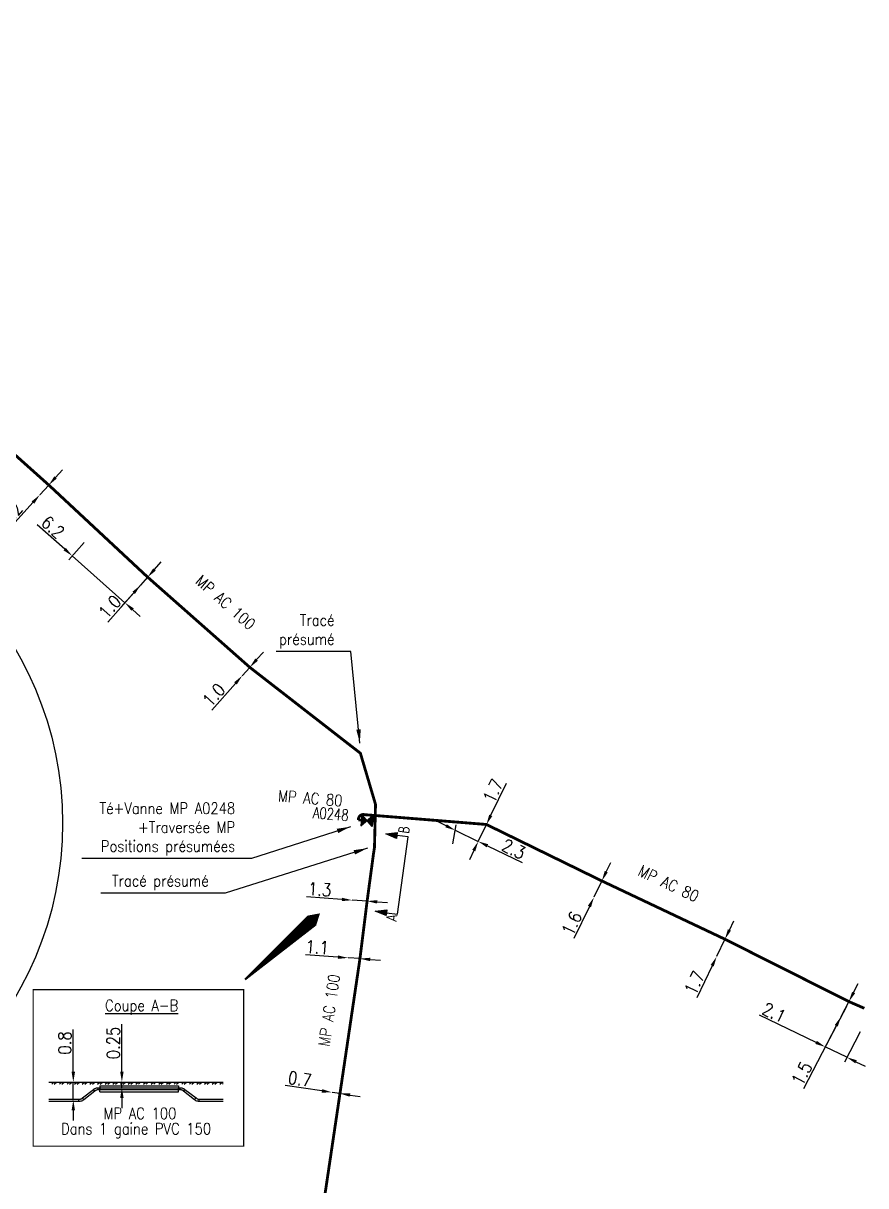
# Model space of a CAD drawing. Header units: millimetres. Extents: x 184000 to 185000, y 128000 to 129000.
# Drawn here: x 184925.9 to 185000.1, y 128421 to 128523.3 of the extents above; entities that cross this region are included whole.
import ezdxf
from ezdxf.enums import TextEntityAlignment as Align

# ---------------------------------------------------------------- set-up
doc = ezdxf.new("R2010")
doc.units = ezdxf.units.MM
doc.header["$PDMODE"] = 34
doc.layers.get('0').update_dxf_attribs({"linetype": 'CONTINUOUS'})
doc.layers.get('DEFPOINTS').update_dxf_attribs({"linetype": 'CONTINUOUS'})
for name, color, linetype in [('G_120', 4, 'CONTINUOUS'), ('G_300', 7, 'CONTINUOUS'), ('G_900', 7, 'CONTINUOUS')]:
    doc.layers.add(name, color=color, linetype=linetype)
doc.styles.add('indication', font='isocp.shx', dxfattribs={"width": 0.85})
doc.styles.get("Standard").update_dxf_attribs({"font": 'romans.shx', "width": 0.85})
doc.linetypes.add('G_typB_AP', pattern='A,5,-0.3,["o",Standard,S=1.5,R=0,X=0,Y=-0.5],-1.65', length=6.95)
doc.dimstyles.get("Standard").update_dxf_attribs({"dimtxt": 1.5, "dimasz": 1.2, "dimexe": 0.625, "dimexo": 0.625, "dimgap": 0.25, "dimtad": 1, "dimdec": 1, "dimzin": 0, "dimdsep": 46, "dimtxsty": 'Standard', "dimcen": -0.5, "dimadec": 0, "dimazin": 0, "dimtfac": 1, "dimtdec": 1, "dimtmove": 0, "dimatfit": 3, "dimfxl": 0, "dimtolj": 1, "dimtzin": 0, "dimarcsym": 0})

# ---------------------------------------------------------------- blocks, each defined once
blk = doc.blocks.new('G_300_04')
at = {"linetype": 'Continuous'}
h = blk.add_hatch(color=0, dxfattribs=at)
h.paths.add_polyline_path([(-0.5, 0.5), (-0.5, -0.5), (0, 0)])
h.paths.add_polyline_path([(0.5, 0.5), (0, 0), (0.5, -0.5)])
at = {"color": 0, "linetype": 'Continuous', "flags": 128}
blk.add_lwpolyline([(-0.5, -0.5), (0.5, 0.5), (0.5, -0.5), (-0.5, 0.5)], close=True, dxfattribs=at)
at = {"color": 0, "linetype": 'Continuous', "width": 0.75}
blk.add_attdef('NUM', text='', height=1, dxfattribs=at).set_placement((0, 1.78), align=Align.MIDDLE_CENTER)
at = {"color": 0, "linetype": 'Continuous', "width": 0.75, "flags": 3}
for tag, p in [('DEF_LEG', (0, -5)), ('DEF_COUP', (0, -7.5)), ('DEF_TYPE', (0, -10))]:
    blk.add_attdef(tag, text='', height=1.2, dxfattribs=at).set_placement(p, align=Align.MIDDLE)
blk = doc.blocks.new('*D562')
at = {"layer": 'DEFPOINTS', "color": 0, "linetype": 'Continuous', "transparency": 16777216}
for p in [(184931.6, 128477.97), (184930.23, 128476.43), (184936.87, 128474.56)]:
    blk.add_point(p, dxfattribs=at)
at = {"layer": 'G_120', "color": 0, "linetype": 'Continuous', "lineweight": -2, "transparency": 16777216}
for p, q in [((184929.56, 128477.03), (184927.15, 128479.18)), ((184931.29, 128477.62), (184929.92, 128476.08)), ((184934.87, 128472.31), (184930.23, 128476.43)), ((184936.56, 128474.21), (184934.55, 128471.96)), ((184935.54, 128471.71), (184936.21, 128471.11))]:
    blk.add_line(p, q, dxfattribs=at)
at = {"layer": 'G_120', "color": 0, "linetype": 'Continuous', "transparency": 16777216}
for points in [[(184929.66, 128477.14), (184929.46, 128476.92), (184930.23, 128476.43)], [(184935.64, 128471.82), (184935.44, 128471.6), (184934.87, 128472.31)]]:
    blk.add_solid(points, dxfattribs=at)
at = {"layer": 'G_120', "color": 0, "linetype": 'Continuous', "transparency": 16777216, "insert": (184928.52, 128478.96), "char_height": 1.125, "attachment_point": 5, "rotation": 318.3499}
blk.add_mtext('\\A1;6.2', dxfattribs=at)
blk = doc.blocks.new('*D563')
at = {"layer": 'DEFPOINTS', "color": 0, "linetype": 'Continuous', "transparency": 16777216}
for p in [(184936.87, 128474.56), (184936.24, 128473.85), (184936.24, 128473.85)]:
    blk.add_point(p, dxfattribs=at)
at = {"layer": 'G_120', "color": 0, "linetype": 'Continuous', "lineweight": -2, "transparency": 16777216}
for p, q in [((184937.47, 128475.23), (184938.06, 128475.9)), ((184936.87, 128474.56), (184936.24, 128473.85)), ((184935.64, 128473.18), (184933.36, 128470.61))]:
    blk.add_line(p, q, dxfattribs=at)
at = {"layer": 'G_120', "color": 0, "linetype": 'Continuous', "transparency": 16777216}
for points in [[(184937.35, 128475.33), (184937.58, 128475.13), (184936.87, 128474.56)], [(184935.53, 128473.28), (184935.75, 128473.08), (184936.24, 128473.85)]]:
    blk.add_solid(points, dxfattribs=at)
at = {"layer": 'G_120', "color": 0, "linetype": 'Continuous', "transparency": 16777216, "insert": (184933.54, 128471.95), "char_height": 1.125, "attachment_point": 5, "rotation": 48.3499}
blk.add_mtext('\\A1;1.0', dxfattribs=at)
blk = doc.blocks.new('*D564')
at = {"layer": 'DEFPOINTS', "color": 0, "linetype": 'Continuous', "transparency": 16777216}
for p in [(184945.87, 128466.62), (184945.2, 128465.88), (184945.2, 128465.88)]:
    blk.add_point(p, dxfattribs=at)
at = {"layer": 'G_120', "color": 0, "linetype": 'Continuous', "lineweight": -2, "transparency": 16777216}
for p, q in [((184946.47, 128467.3), (184947.07, 128467.97)), ((184945.87, 128466.62), (184945.2, 128465.88)), ((184944.61, 128465.21), (184942.52, 128462.86))]:
    blk.add_line(p, q, dxfattribs=at)
at = {"layer": 'G_120', "color": 0, "linetype": 'Continuous', "transparency": 16777216}
for points in [[(184946.35, 128467.4), (184946.58, 128467.2), (184945.87, 128466.62)], [(184944.49, 128465.31), (184944.72, 128465.11), (184945.2, 128465.88)]]:
    blk.add_solid(points, dxfattribs=at)
at = {"layer": 'G_120', "color": 0, "linetype": 'Continuous', "transparency": 16777216, "insert": (184942.7, 128464.19), "char_height": 1.125, "attachment_point": 5, "rotation": 48.3301}
blk.add_mtext('\\A1;1.0', dxfattribs=at)
blk = doc.blocks.new('*D607')
at = {"layer": 'DEFPOINTS', "color": 0, "linetype": 'Continuous', "transparency": 16777216}
for p in [(184928.16, 128482.67), (184927.37, 128481.8), (184927.37, 128481.8)]:
    blk.add_point(p, dxfattribs=at)
at = {"layer": 'G_120', "color": 0, "linetype": 'Continuous', "lineweight": -2, "transparency": 16777216}
for p, q in [((184928.76, 128483.34), (184929.37, 128484.01)), ((184928.16, 128482.67), (184927.37, 128481.8)), ((184926.76, 128481.13), (184924.66, 128478.8))]:
    blk.add_line(p, q, dxfattribs=at)
at = {"layer": 'G_120', "color": 0, "linetype": 'Continuous', "transparency": 16777216}
for points in [[(184928.65, 128483.44), (184928.87, 128483.24), (184928.16, 128482.67)], [(184926.65, 128481.23), (184926.88, 128481.03), (184927.37, 128481.8)]]:
    blk.add_solid(points, dxfattribs=at)
at = {"layer": 'G_120', "color": 0, "linetype": 'Continuous', "transparency": 16777216, "insert": (184924.85, 128480.13), "char_height": 1.125, "attachment_point": 5, "rotation": 47.8721}
blk.add_mtext('\\A1;1.2', dxfattribs=at)
blk = doc.blocks.new('*D632')
at = {"layer": 'DEFPOINTS', "color": 0, "linetype": 'Continuous', "transparency": 16777216}
for p in [(184966.71, 128452.79), (184965.99, 128451.3), (184965.99, 128451.3)]:
    blk.add_point(p, dxfattribs=at)
at = {"layer": 'G_120', "color": 0, "linetype": 'Continuous', "lineweight": -2, "transparency": 16777216}
for p, q in [((184967.1, 128453.6), (184968.47, 128456.43)), ((184965.99, 128451.3), (184966.71, 128452.79)), ((184965.6, 128450.49), (184965.21, 128449.68))]:
    blk.add_line(p, q, dxfattribs=at)
at = {"layer": 'G_120', "color": 0, "linetype": 'Continuous', "transparency": 16777216}
for points in [[(184966.96, 128453.66), (184967.23, 128453.53), (184966.71, 128452.79)], [(184965.46, 128450.56), (184965.73, 128450.43), (184965.99, 128451.3)]]:
    blk.add_solid(points, dxfattribs=at)
at = {"layer": 'G_120', "color": 0, "linetype": 'Continuous', "transparency": 16777216, "insert": (184967.3, 128455.75), "char_height": 1.125, "attachment_point": 5, "rotation": 64.2138}
blk.add_mtext('\\A1;1.7', dxfattribs=at)
blk = doc.blocks.new('*D649')
at = {"layer": 'DEFPOINTS', "color": 0, "linetype": 'Continuous', "transparency": 16777216}
for p in [(184963.96, 128452.28), (184963.65, 128450.62), (184965.99, 128451.3)]:
    blk.add_point(p, dxfattribs=at)
at = {"layer": 'G_120', "color": 0, "linetype": 'Continuous', "lineweight": -2, "transparency": 16777216}
for p, q in [((184963.15, 128452.67), (184962.34, 128453.07)), ((184963.74, 128451.1), (184964.05, 128452.76)), ((184963.96, 128452.28), (184965.99, 128451.3)), ((184966.8, 128450.91), (184969.85, 128449.44))]:
    blk.add_line(p, q, dxfattribs=at)
at = {"layer": 'G_120', "color": 0, "linetype": 'Continuous', "transparency": 16777216}
for points in [[(184963.22, 128452.81), (184963.09, 128452.54), (184963.96, 128452.28)], [(184966.87, 128451.05), (184966.73, 128450.78), (184965.99, 128451.3)]]:
    blk.add_solid(points, dxfattribs=at)
at = {"layer": 'G_120', "color": 0, "linetype": 'Continuous', "transparency": 16777216, "insert": (184969.11, 128450.63), "char_height": 1.125, "attachment_point": 5, "rotation": 334.2138}
blk.add_mtext('\\A1;2.3', dxfattribs=at)
blk = doc.blocks.new('*D653')
at = {"layer": 'DEFPOINTS', "color": 0, "linetype": 'Continuous', "transparency": 16777216}
for p in [(184954.88, 128446.13), (184954.88, 128446.13), (184956.2, 128446.04)]:
    blk.add_point(p, dxfattribs=at)
at = {"layer": 'G_120', "color": 0, "linetype": 'Continuous', "lineweight": -2, "transparency": 16777216}
for p, q in [((184953.98, 128446.19), (184950.85, 128446.41)), ((184956.2, 128446.04), (184954.88, 128446.13)), ((184957.09, 128445.98), (184957.99, 128445.91))]:
    blk.add_line(p, q, dxfattribs=at)
at = {"layer": 'G_120', "color": 0, "linetype": 'Continuous', "transparency": 16777216}
for points in [[(184953.99, 128446.34), (184953.97, 128446.04), (184954.88, 128446.13)], [(184957.1, 128446.13), (184957.08, 128445.83), (184956.2, 128446.04)]]:
    blk.add_solid(points, dxfattribs=at)
at = {"layer": 'G_120', "color": 0, "linetype": 'Continuous', "transparency": 16777216, "insert": (184952.02, 128447.08), "char_height": 1.125, "attachment_point": 5, "rotation": 356.0391}
blk.add_mtext('\\A1;1.3', dxfattribs=at)
blk = doc.blocks.new('*D654')
at = {"layer": 'DEFPOINTS', "color": 0, "linetype": 'Continuous', "transparency": 16777216}
for p in [(184954.53, 128441.05), (184954.53, 128441.05), (184955.57, 128440.98)]:
    blk.add_point(p, dxfattribs=at)
at = {"layer": 'G_120', "color": 0, "linetype": 'Continuous', "lineweight": -2, "transparency": 16777216}
for p, q in [((184953.63, 128441.11), (184950.77, 128441.31)), ((184955.57, 128440.98), (184954.53, 128441.05)), ((184956.47, 128440.91), (184957.37, 128440.85))]:
    blk.add_line(p, q, dxfattribs=at)
at = {"layer": 'G_120', "color": 0, "linetype": 'Continuous', "transparency": 16777216}
for points in [[(184953.64, 128441.26), (184953.62, 128440.96), (184954.53, 128441.05)], [(184956.48, 128441.06), (184956.46, 128440.76), (184955.57, 128440.98)]]:
    blk.add_solid(points, dxfattribs=at)
at = {"layer": 'G_120', "color": 0, "linetype": 'Continuous', "transparency": 16777216, "insert": (184951.8, 128441.99), "char_height": 1.125, "attachment_point": 5, "rotation": 356.0391}
blk.add_mtext('\\A1;1.1', dxfattribs=at)
blk = doc.blocks.new('*D660')
at = {"layer": 'DEFPOINTS', "color": 0, "linetype": 'Continuous', "transparency": 16777216}
for p in [(184953.11, 128429.21), (184953.11, 128429.21), (184953.81, 128429.11)]:
    blk.add_point(p, dxfattribs=at)
at = {"layer": 'G_120', "color": 0, "linetype": 'Continuous', "lineweight": -2, "transparency": 16777216}
for p, q in [((184952.22, 128429.34), (184948.98, 128429.82)), ((184953.81, 128429.11), (184953.11, 128429.21)), ((184954.7, 128428.97), (184955.59, 128428.84))]:
    blk.add_line(p, q, dxfattribs=at)
at = {"layer": 'G_120', "color": 0, "linetype": 'Continuous', "transparency": 16777216}
for points in [[(184952.25, 128429.49), (184952.2, 128429.19), (184953.11, 128429.21)], [(184954.72, 128429.12), (184954.67, 128428.83), (184953.81, 128429.11)]]:
    blk.add_solid(points, dxfattribs=at)
at = {"layer": 'G_120', "color": 0, "linetype": 'Continuous', "transparency": 16777216, "insert": (184950.27, 128430.39), "char_height": 1.125, "attachment_point": 5, "rotation": 351.5404}
blk.add_mtext('\\A1;0.7', dxfattribs=at)
blk = doc.blocks.new('*D663')
at = {"layer": 'DEFPOINTS', "color": 0, "linetype": 'Continuous', "transparency": 16777216}
for p in [(184976.88, 128447.82), (184976.18, 128446.38), (184976.18, 128446.38)]:
    blk.add_point(p, dxfattribs=at)
at = {"layer": 'G_120', "color": 0, "linetype": 'Continuous', "lineweight": -2, "transparency": 16777216}
for p, q in [((184977.27, 128448.63), (184977.66, 128449.44)), ((184976.88, 128447.82), (184976.18, 128446.38)), ((184975.79, 128445.57), (184974.42, 128442.74))]:
    blk.add_line(p, q, dxfattribs=at)
at = {"layer": 'G_120', "color": 0, "linetype": 'Continuous', "transparency": 16777216}
for points in [[(184977.13, 128448.7), (184977.4, 128448.57), (184976.88, 128447.82)], [(184975.65, 128445.64), (184975.92, 128445.5), (184976.18, 128446.38)]]:
    blk.add_solid(points, dxfattribs=at)
at = {"layer": 'G_120', "color": 0, "linetype": 'Continuous', "transparency": 16777216, "insert": (184974.23, 128444.08), "char_height": 1.125, "attachment_point": 5, "rotation": 64.214}
blk.add_mtext('\\A1;1.6', dxfattribs=at)
blk = doc.blocks.new('*D664')
at = {"layer": 'DEFPOINTS', "color": 0, "linetype": 'Continuous', "transparency": 16777216}
for p in [(184998.64, 128437.2), (184999.83, 128434.95), (184998.45, 128432.3)]:
    blk.add_point(p, dxfattribs=at)
at = {"layer": 'G_120', "color": 0, "linetype": 'Continuous', "lineweight": -2, "transparency": 16777216}
for p, q in [((184998.42, 128436.78), (184996.35, 128432.8)), ((184995.75, 128433.61), (184990.77, 128436.01)), ((184999.62, 128434.54), (184998.24, 128431.88)), ((184998.45, 128432.3), (184996.56, 128433.21)), ((184999.26, 128431.91), (185000.07, 128431.52))]:
    blk.add_line(p, q, dxfattribs=at)
at = {"layer": 'G_120', "color": 0, "linetype": 'Continuous', "transparency": 16777216}
for points in [[(184995.82, 128433.74), (184995.69, 128433.47), (184996.56, 128433.21)], [(184999.33, 128432.04), (184999.2, 128431.77), (184998.45, 128432.3)]]:
    blk.add_solid(points, dxfattribs=at)
at = {"layer": 'G_120', "color": 0, "linetype": 'Continuous', "transparency": 16777216, "insert": (184992.05, 128436.23), "char_height": 1.125, "attachment_point": 5, "rotation": 334.214}
blk.add_mtext('\\A1;2.1', dxfattribs=at)
blk = doc.blocks.new('*D665')
at = {"layer": 'DEFPOINTS', "color": 0, "linetype": 'Continuous', "transparency": 16777216}
for p in [(184998.64, 128437.2), (184997.94, 128435.87), (184997.94, 128435.87)]:
    blk.add_point(p, dxfattribs=at)
at = {"layer": 'G_120', "color": 0, "linetype": 'Continuous', "lineweight": -2, "transparency": 16777216}
for p, q in [((184999.05, 128437.99), (184999.47, 128438.79)), ((184998.64, 128437.2), (184997.94, 128435.87)), ((184997.53, 128435.07), (184994.64, 128429.53))]:
    blk.add_line(p, q, dxfattribs=at)
at = {"layer": 'G_120', "color": 0, "linetype": 'Continuous', "transparency": 16777216}
for points in [[(184998.92, 128438.06), (184999.19, 128437.93), (184998.64, 128437.2)], [(184997.39, 128435.14), (184997.66, 128435), (184997.94, 128435.87)]]:
    blk.add_solid(points, dxfattribs=at)
at = {"layer": 'G_120', "color": 0, "linetype": 'Continuous', "transparency": 16777216, "insert": (184994.49, 128430.87), "char_height": 1.125, "attachment_point": 5, "rotation": 62.48}
blk.add_mtext('\\A1;1.5', dxfattribs=at)
blk = doc.blocks.new('*D666')
at = {"layer": 'DEFPOINTS', "color": 0, "linetype": 'Continuous', "transparency": 16777216}
for p in [(184987.72, 128442.69), (184986.99, 128441.16), (184986.99, 128441.16)]:
    blk.add_point(p, dxfattribs=at)
at = {"layer": 'G_120', "color": 0, "linetype": 'Continuous', "lineweight": -2, "transparency": 16777216}
for p, q in [((184988.12, 128443.5), (184988.51, 128444.31)), ((184987.72, 128442.69), (184986.99, 128441.16)), ((184986.59, 128440.35), (184985.23, 128437.52))]:
    blk.add_line(p, q, dxfattribs=at)
at = {"layer": 'G_120', "color": 0, "linetype": 'Continuous', "transparency": 16777216}
for points in [[(184987.98, 128443.57), (184988.25, 128443.44), (184987.72, 128442.69)], [(184986.46, 128440.42), (184986.73, 128440.28), (184986.99, 128441.16)]]:
    blk.add_solid(points, dxfattribs=at)
at = {"layer": 'G_120', "color": 0, "linetype": 'Continuous', "transparency": 16777216, "insert": (184985.04, 128438.86), "char_height": 1.125, "attachment_point": 5, "rotation": 64.214}
blk.add_mtext('\\A1;1.7', dxfattribs=at)
blk = doc.blocks.new('*D667')
at = {"layer": 'DEFPOINTS', "color": 0, "linetype": 'Continuous', "transparency": 16777216}
for p in [(184930.32, 128430.12), (184930.32, 128430.12), (184930.32, 128428.52)]:
    blk.add_point(p, dxfattribs=at)
at = {"layer": 'G_900', "color": 0, "linetype": 'Continuous', "lineweight": -2, "transparency": 16777216}
for p, q in [((184930.32, 128431.02), (184930.32, 128434.75)), ((184930.32, 128428.52), (184930.32, 128430.12)), ((184930.32, 128427.62), (184930.32, 128426.72))]:
    blk.add_line(p, q, dxfattribs=at)
at = {"layer": 'G_900', "color": 0, "linetype": 'Continuous', "transparency": 16777216}
for points in [[(184930.17, 128431.02), (184930.47, 128431.02), (184930.32, 128430.12)], [(184930.17, 128427.62), (184930.47, 128427.62), (184930.32, 128428.52)]]:
    blk.add_solid(points, dxfattribs=at)
at = {"layer": 'G_900', "color": 0, "linetype": 'Continuous', "transparency": 16777216, "insert": (184929.57, 128433.56), "char_height": 1.125, "attachment_point": 5, "rotation": 90}
blk.add_mtext('\\A1;0.8', dxfattribs=at)
blk = doc.blocks.new('*D668')
at = {"layer": 'DEFPOINTS', "color": 0, "linetype": 'Continuous', "transparency": 16777216}
for p in [(184934.6, 128430.12), (184934.6, 128430.12), (184934.6, 128429.62)]:
    blk.add_point(p, dxfattribs=at)
at = {"layer": 'G_900', "color": 0, "linetype": 'Continuous', "lineweight": -2, "transparency": 16777216}
for p, q in [((184934.6, 128431.02), (184934.6, 128435.21)), ((184934.6, 128429.62), (184934.6, 128430.12)), ((184934.6, 128428.72), (184934.6, 128427.82))]:
    blk.add_line(p, q, dxfattribs=at)
at = {"layer": 'G_900', "color": 0, "linetype": 'Continuous', "transparency": 16777216}
for points in [[(184934.45, 128431.02), (184934.75, 128431.02), (184934.6, 128430.12)], [(184934.45, 128428.72), (184934.75, 128428.72), (184934.6, 128429.62)]]:
    blk.add_solid(points, dxfattribs=at)
at = {"layer": 'G_900', "color": 0, "linetype": 'Continuous', "transparency": 16777216, "insert": (184933.85, 128433.56), "char_height": 1.125, "attachment_point": 5, "rotation": 90}
blk.add_mtext('\\A1;0.25', dxfattribs=at)

msp = doc.modelspace()

# ---------------------------------------------------------------- hatches: boundary and pattern name
at = {"layer": 'G_900', "ltscale": 0.5}
h = msp.add_hatch(color=256, dxfattribs=at)
h.dxf.hatch_style = 1
h.paths.add_polyline_path([(184958.8, 128451.57), (184958.86, 128452.07), (184957.84, 128451.96)])
h = msp.add_hatch(color=256, dxfattribs=at)
h.dxf.hatch_style = 1
h.paths.add_polyline_path([(184957.87, 128444.77), (184957.93, 128445.27), (184956.91, 128445.16)])
h = msp.add_hatch(dxfattribs=at)
h.set_pattern_fill('ANSI32', color=256, scale=0.05)
h.set_pattern_definition([(45, (650.36513, 137.47696), (-0.3367596045, 0.3367596045), []), (45, (650.58963, 137.47696), (-0.3367596045, 0.3367596045), [])])
h.paths.add_polyline_path([(184943.52, 128430.12), (184928.15, 128430.12), (184928.15, 128429.92), (184943.52, 128429.92)])

# ---------------------------------------------------------------- linework, layer by layer
at = {"layer": 'G_120', "linetype": 'G_typB_AP', "ltscale": 0.5, "const_width": 0.25, "flags": 128}
for points in [[(184927.33, 128317.64), (184927.52, 128317.61, -0.281967), (184927.94, 128317.77), (184927.94, 128317.77), (184929.22, 128317.58), (184938.13, 128316.29), (184939.05, 128316.38), (184941.01, 128317.47), (184941.05, 128317.77), (184942.2, 128329.73), (184943.68, 128341.64), (184943.68, 128341.64), (184945.07, 128353.56), (184945.07, 128353.56), (184946.47, 128365.82), (184947.83, 128378.3), (184948.18, 128384.91), (184948.48, 128390.41), (184949.52, 128399.72), (184949.79, 128401.59), (184949.98, 128402.87), (184950.25, 128404.65), (184950.34, 128405.14), (184950.44, 128405.63), (184950.81, 128408.11), (184952.04, 128417.22), (184952.04, 128417.22), (184953.81, 128429.11), (184953.81, 128429.11), (184955.57, 128440.98), (184955.57, 128440.98), (184956.2, 128446.04), (184956.2, 128446.04), (184956.76, 128450.19), (184956.85, 128450.78), (184956.85, 128450.78), (184956.94, 128454.56), (184956.94, 128454.56), (184955.61, 128459.06), (184955.61, 128459.06), (184945.87, 128466.62), (184945.87, 128466.62), (184936.87, 128474.56), (184928.16, 128482.67), (184928.16, 128482.67), (184919.21, 128490.67), (184910.32, 128498.73), (184910.32, 128498.73), (184901.24, 128506.68), (184892.35, 128514.77), (184890.19, 128516.78), (184889.34, 128517.58), (184889.15, 128517.85), (184888, 128518.92), (184888, 128518.92), (184888, 128518.92), (184883.43, 128523.19)], [(184955.7, 128453.18), (184955.43, 128453.2, -0.518636), (184956, 128453.65), (184956.91, 128453.58), (184966.71, 128452.79), (184976.88, 128447.82), (184987.72, 128442.69), (184998.64, 128437.2), (185000, 128436.61)]]:
    msp.add_lwpolyline(points, format="xyb", dxfattribs=at)
msp.add_lwpolyline([(184956.7, 128453.1), (184956.9, 128453.08)], dxfattribs=at)
at = {"layer": 'G_900', "color": 7, "linetype": 'CONTINUOUS'}
for p, q in [((184932.65, 128429.78), (184932.65, 128429.52)), ((184932.65, 128429.78), (184939.6, 128429.78)), ((184932.65, 128429.25), (184932.65, 128429.52)), ((184932.65, 128429.25), (184939.6, 128429.25)), ((184939.6, 128429.78), (184939.6, 128429.52)), ((184939.6, 128429.25), (184939.6, 128429.52))]:
    msp.add_line(p, q, dxfattribs=at)
at = {"layer": 'G_900', "ltscale": 0.5, "flags": 128}
for points in [[(184958.86, 128452.07), (184958.8, 128451.57), (184957.84, 128451.96)], [(184957.93, 128445.27), (184957.87, 128444.77), (184956.91, 128445.16)]]:
    msp.add_lwpolyline(points, close=True, dxfattribs=at)
for points in [[(184957.9, 128445.02), (184958.89, 128444.89), (184958.89, 128444.89), (184959.82, 128451.69), (184958.83, 128451.82)], [(184928.15, 128430.12), (184943.52, 128430.12)]]:
    msp.add_lwpolyline(points, dxfattribs=at)
at = {"layer": 'G_900', "color": 254, "linetype": 'Continuous'}
msp.add_lwpolyline([(184945.44, 128439.14, 0.176, 1.06, 0), (184950.73, 128443.8, 2.12, 0, 0), (184952.05, 128444.97, 2.12, 0, 0)], format="xyseb", dxfattribs=at)
at = {"layer": 'G_900', "const_width": 0.1}
msp.add_lwpolyline([(184926.79, 128438.25), (184945.33, 128438.25), (184945.33, 128424.47), (184926.79, 128424.47)], close=True, dxfattribs=at)
at = {"layer": 'G_900', "flags": 128}
for points in [[(184928.15, 128428.62), (184930.32, 128428.62), (184930.82, 128428.62), (184930.94, 128428.62, 0.165408), (184931.03, 128428.65), (184931.12, 128428.72), (184932.1, 128429.47), (184932.15, 128429.51, -0.165408), (184932.46, 128429.62), (184932.52, 128429.62), (184933.02, 128429.62), (184934.6, 128429.62), (184939.72, 128429.62), (184939.79, 128429.62, -0.165408), (184940.09, 128429.51), (184940.14, 128429.47), (184941.13, 128428.72), (184941.22, 128428.65, 0.165408), (184941.31, 128428.62), (184941.42, 128428.62), (184943.52, 128428.62)], [(184943.52, 128428.42), (184941.42, 128428.42), (184941.36, 128428.42, -0.165408), (184941.05, 128428.52), (184941, 128428.56), (184940.02, 128429.31), (184939.93, 128429.39, 0.165408), (184939.84, 128429.42), (184939.72, 128429.42), (184934.6, 128429.42), (184933.02, 128429.42), (184932.52, 128429.42), (184932.41, 128429.42, 0.165408), (184932.32, 128429.39), (184932.23, 128429.31), (184931.24, 128428.56), (184931.19, 128428.52, -0.165408), (184930.89, 128428.42), (184930.82, 128428.42), (184930.32, 128428.42), (184928.15, 128428.42)]]:
    msp.add_lwpolyline(points, format="xyb", dxfattribs=at)
for points in [[(184932.23, 128429.31), (184932.1, 128429.47)], [(184932.52, 128429.42), (184932.52, 128429.62)], [(184939.72, 128429.42), (184939.72, 128429.62)], [(184940.02, 128429.31), (184940.14, 128429.47)], [(184930.82, 128428.42), (184930.82, 128428.62)], [(184931.24, 128428.56), (184931.12, 128428.72)], [(184941, 128428.56), (184941.13, 128428.72)], [(184941.42, 128428.42), (184941.42, 128428.62)]]:
    msp.add_lwpolyline(points, dxfattribs=at)
at = {"layer": 'G_900'}
msp.add_circle((184899.05, 128452.91), 30.32, dxfattribs=at)

# ---------------------------------------------------------------- block references
at = {"layer": 'G_300'}
ref = msp.add_blockref('G_300_04', (184956.2, 128453.14), dxfattribs=dict(at, rotation=355.3862215645091))
ref.add_attrib('NUM', 'A0248', dxfattribs={"layer": '0', "color": 0, "linetype": 'Continuous', "height": 1, "rotation": 355.3862, "width": 0.75}).set_placement((184953, 128453.72), align=Align.MIDDLE_CENTER)

# ---------------------------------------------------------------- texts
at = {"layer": 'G_120', "linetype": 'Continuous', "width": 0.85}
for s, rotation, p in [('MP AC 100', 318.6009, (184943.73, 128472.34)), ('MP AC 80', 355.3862, (184951.2, 128455.1)), ('MP AC 80', 334.6915, (184982.76, 128447.59)), ('MP AC 100', 81.5241, (184952.85, 128436.43))]:
    msp.add_text(s, height=1, rotation=rotation, dxfattribs=at).set_placement(p, align=Align.MIDDLE)
at = {"layer": 'G_120', "linetype": 'Continuous', "char_height": 1, "attachment_point": 6}
for s, insert in [('Tracé\\Pprésumé', (184953.33, 128469.78)), ('Tracé présumé', (184942.25, 128447.67))]:
    msp.add_mtext(s, dxfattribs=dict(at, insert=insert))
at = {"layer": 'G_300', "linetype": 'Continuous', "insert": (184944.58, 128452.38), "char_height": 1, "attachment_point": 6}
msp.add_mtext('Té+Vanne MP A0248\\P+Traversée MP\\PPositions présumées', dxfattribs=at)
at = {"layer": 'G_900', "linetype": 'Continuous', "width": 0.85}
for s, p in [('MP AC 100', (184936.19, 128427.36)), ('Dans 1 gaine PVC 150', (184935.85, 128425.87))]:
    msp.add_text(s, height=1, dxfattribs=at).set_placement(p, align=Align.MIDDLE)
at = {"layer": 'G_900', "char_height": 1, "width": 1.6265, "attachment_point": 1, "rotation": 82.2071, "style": 'indication'}
for s, insert in [('B', (184958.91, 128452.08)), ('A', (184957.81, 128444.3))]:
    msp.add_mtext(s, dxfattribs=dict(at, insert=insert))
at = {"layer": 'G_900', "ltscale": 0.5, "insert": (184933.12, 128437.36), "char_height": 1, "attachment_point": 1}
msp.add_mtext_dynamic_manual_height_columns('{\\LCoupe A-B}', width=10.9942, gutter_width=5, heights=[0], dxfattribs=at)

# ---------------------------------------------------------------- dimensions: what is measured, and where the dimension line sits
at = {"layer": 'G_120', "linetype": 'Continuous'}
for base, p1, p2, angle, override, picture, middle in [((184927.37, 128481.8), (184928.16, 128482.67), (184927.37, 128481.8), 47.8721, {"dimscale": 0.75, "dimlfac": 1, "dimlunit": 2, "dimatfit": 0}, '*D607', (184925.41, 128479.63)), ((184930.23, 128476.43), (184936.87, 128474.56), (184931.6, 128477.97), 318.3499, {"dimscale": 0.75, "dimatfit": 0}, '*D562', (184928.02, 128478.4)), ((184936.24, 128473.85), (184936.87, 128474.56), (184936.24, 128473.85), 48.3499, {"dimscale": 0.75, "dimatfit": 0}, '*D563', (184934.1, 128471.45)), ((184945.2, 128465.88), (184945.87, 128466.62), (184945.2, 128465.88), 48.3301, {"dimscale": 0.75, "dimlfac": 1, "dimlunit": 2, "dimatfit": 0}, '*D564', (184943.26, 128463.7)), ((184965.9897, 128451.3035), (184966.7074, 128452.7892), (184965.9897, 128451.3035), 64.2138, {"dimscale": 0.75, "dimatfit": 0}, '*D632', (184967.9781, 128455.4194)), ((184976.18, 128446.38), (184976.88, 128447.82), (184976.18, 128446.38), 64.214, {"dimscale": 0.75, "dimatfit": 0}, '*D663', (184974.91, 128443.75)), ((184954.88, 128446.13), (184956.2, 128446.04), (184954.88, 128446.13), 356.0391, {"dimscale": 0.75, "dimatfit": 0}, '*D653', (184951.97, 128446.33)), ((184986.99, 128441.16), (184987.72, 128442.69), (184986.99, 128441.16), 64.214, {"dimscale": 0.75, "dimatfit": 0}, '*D666', (184985.71, 128438.53)), ((184954.53, 128441.05), (184955.57, 128440.98), (184954.53, 128441.05), 356.0391, {"dimscale": 0.75, "dimatfit": 0}, '*D654', (184951.75, 128441.24)), ((184997.94, 128435.87), (184998.64, 128437.2), (184997.94, 128435.87), 62.48, {"dimscale": 0.75, "dimatfit": 0}, '*D665', (184995.16, 128430.52)), ((184998.45, 128432.3), (184998.64, 128437.2), (184999.83, 128434.95), 154.214, {"dimscale": 0.75, "dimatfit": 0}, '*D664', (184991.72, 128435.55)), ((184953.11, 128429.21), (184953.81, 128429.11), (184953.11, 128429.21), 351.5404, {"dimscale": 0.75, "dimatfit": 0}, '*D660', (184950.16, 128429.65))]:
    dim = msp.add_linear_dim(base=base, p1=p1, p2=p2, angle=angle, dimstyle='Standard', override=override, dxfattribs=at)
    dim.commit()
    dim.dimension.update_dxf_attribs({"geometry": picture, "text_midpoint": middle, "dimtype": 160})
dim = msp.add_linear_dim(base=(184963.96, 128452.28), p1=(184965.99, 128451.3), p2=(184963.65, 128450.62), angle=334.2138, text='2.3', dimstyle='Standard', override={"dimscale": 0.75, "dimatfit": 0}, dxfattribs=at)
dim.commit()
dim.dimension.update_dxf_attribs({"geometry": '*D649', "text_midpoint": (184968.78, 128449.96), "dimtype": 160})
at = {"layer": 'G_900', "linetype": 'Continuous'}
for base, p1, p2, text, override, picture, middle in [((184934.6, 128430.12), (184934.6, 128429.62), (184934.6, 128430.12), '0.25', {"dimscale": 0.75, "dimlfac": 1, "dimlunit": 2, "dimatfit": 0}, '*D668', (184934.6, 128433.56)), ((184930.32, 128430.12), (184930.32, 128428.52), (184930.32, 128430.12), '0.8', {"dimscale": 0.75, "dimatfit": 0}, '*D667', (184930.32, 128433.56))]:
    dim = msp.add_linear_dim(base=base, p1=p1, p2=p2, angle=270, text=text, dimstyle='Standard', override=override, dxfattribs=at)
    dim.commit()
    dim.dimension.update_dxf_attribs({"geometry": picture, "text_midpoint": middle, "dimtype": 160})

# ---------------------------------------------------------------- leaders
at = {"layer": 'G_120', "linetype": 'Continuous', "annotation_type": 0, "has_hookline": 1, "hookline_direction": 1}
for points, text_width in [([(184955.56, 128459.96), (184954.78, 128468.03), (184953.58, 128468.03)], 5.14), ([(184956.22, 128450.7), (184943.7, 128446.75), (184942.5, 128446.75)], 9.51)]:
    msp.add_leader(points, dimstyle='Standard', dxfattribs=dict(at, text_width=text_width))
at = {"layer": 'G_300', "linetype": 'Continuous', "annotation_type": 0, "has_hookline": 1, "hookline_direction": 1, "text_width": 13.52}
msp.add_leader([(184954.73, 128452.59), (184946.03, 128449.79), (184944.83, 128449.79)], dimstyle='Standard', dxfattribs=at)

doc.saveas('drawing.dxf')
